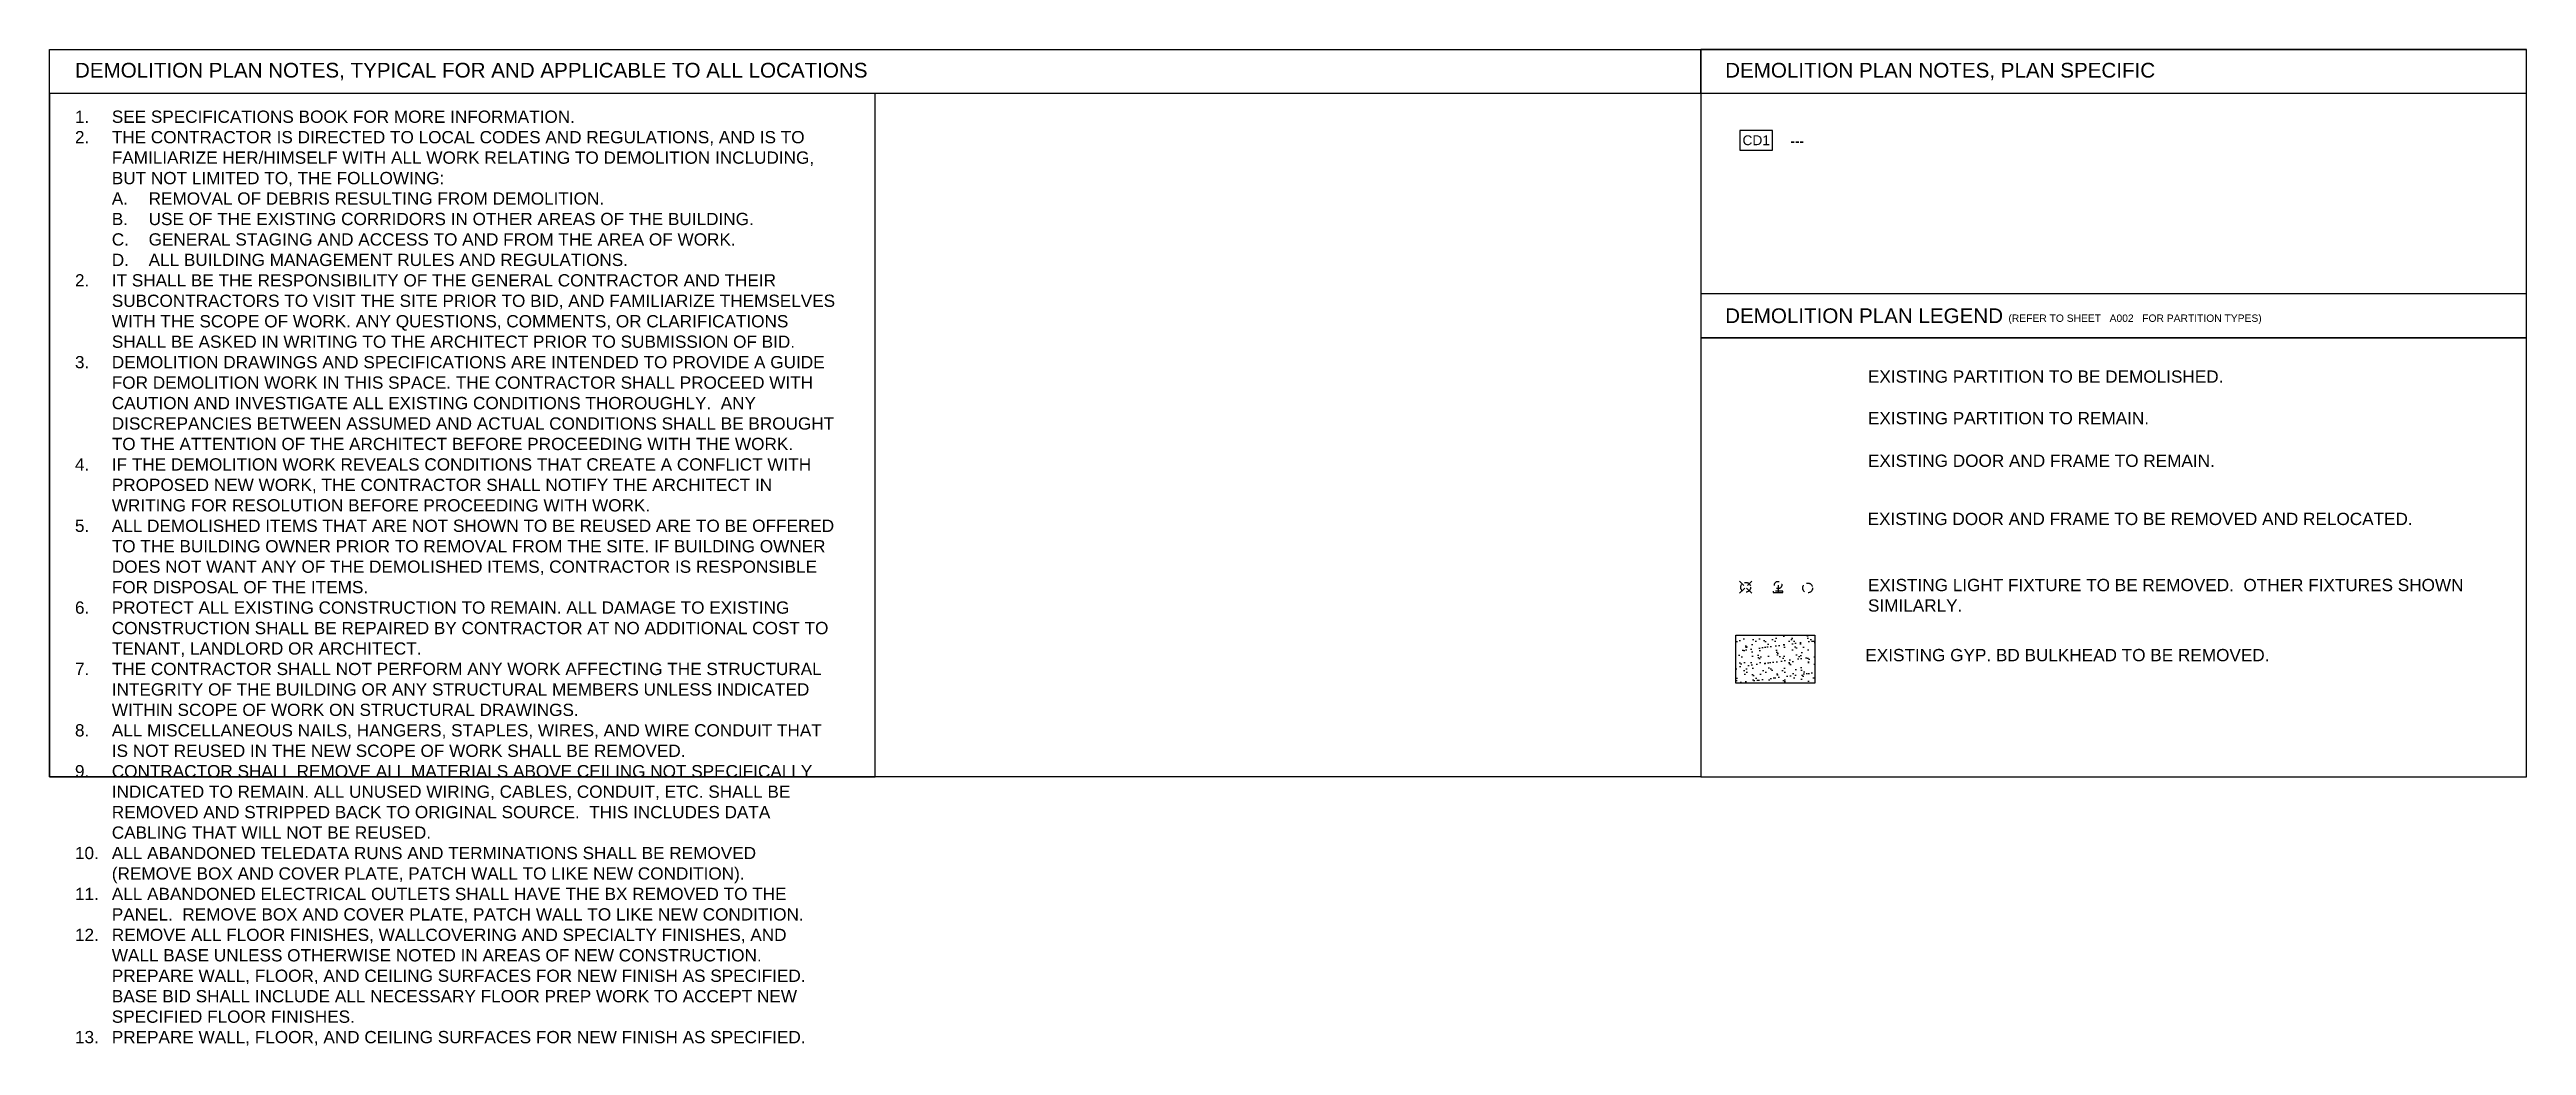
# Model space of a CAD drawing. Header units: inches. Extents: x 497 to 7224, y -2536 to 1098.
# Drawn here: x 5207 to 7224, y -2536 to -1724 of the extents above.
import ezdxf
from ezdxf.enums import TextEntityAlignment as Align

# ---------------------------------------------------------------- set-up
doc = ezdxf.new("R2010")
doc.units = ezdxf.units.IN
doc.header["$LTSCALE"] = 96
doc.header["$MEASUREMENT"] = 0
doc.linetypes.add('HIDDEN4', pattern=[0.09375, 0.0625, -0.03125])
for name, color, linetype in [('A-Anno-Demo', 7, 'Continuous'), ('A-Anno-Flor', 7, 'Continuous'), ('A-Anno-PwrS', 7, 'Continuous'), ('A-Lite-Demo', 4, 'HIDDEN4'), ('Legend 300$0$A-Anno-PwrS', 7, 'Continuous'), ('XREF', 7, 'Continuous')]:
    doc.layers.add(name, color=color, linetype=linetype)
doc.styles.add('Legend 300$0$XFINE_1-8', font='ARIALN.TTF', dxfattribs={"width": 0.8, "height": 8})
doc.styles.add('OTJ_Title1', font='swiss.ttf')
doc.styles.add('OTJ_Title2', font='swissl.ttf')
doc.styles.add('XFINE_0', font='swissl.ttf', dxfattribs={"width": 0.8})
doc.styles.add('XFINE_1-8', font='swissl.ttf', dxfattribs={"height": 10})

# ---------------------------------------------------------------- blocks, each defined once
blk = doc.blocks.new('multi-note')
at = {"color": 4}
blk.add_lwpolyline([(-1.67, -1), (1.67, -1), (1.67, 1), (-1.67, 1)], close=True, dxfattribs=at)
at = {"color": 0, "style": 'XFINE_0', "width": 0.8}
blk.add_attdef('MULTI-NOTE', text='', height=1, dxfattribs=at).set_placement((0, 0), align=Align.MIDDLE_CENTER)
blk = doc.blocks.new('inc_down')
for p, q in [((4.9, -4.9), (-4.9, 4.9)), ((-4.9, -4.9), (4.9, 4.9))]:
    blk.add_line(p, q)
blk.add_circle((0, 0), 4)

msp = doc.modelspace()

# ---------------------------------------------------------------- hatches: boundary and pattern name
at = {"layer": 'XREF'}
h = msp.add_hatch(dxfattribs=at)
h.set_pattern_fill('AR-SAND', color=256, scale=5)
h.paths.add_polyline_path([(6580.2, -2201.8), (6644.5, -2201.8), (6644.5, -2240.9), (6580.2, -2240.9)])

# ---------------------------------------------------------------- linework, layer by layer
at = {"layer": 'A-Anno-Demo'}
msp.add_lwpolyline([(6580.2, -2201.8), (6644.5, -2201.8), (6644.5, -2240.9), (6580.2, -2240.9)], close=True, dxfattribs=at)
at = {"layer": 'A-Anno-PwrS', "color": 5}
for points in [[(5206.7, -1724.4), (6551.6, -1724.4), (6551.6, -2317.3), (5206.7, -2317.3)], [(5206.7, -1724.4), (6551.6, -1724.4), (6551.6, -1760.4), (5206.7, -1760.4)], [(6551.6, -1959.5), (7224, -1959.5), (7224, -1724.4), (6551.6, -1724.4)], [(5206.7, -2317.3), (5879.1, -2317.3), (5879.1, -1760.4), (5206.7, -1760.4)], [(6551.6, -2317.3), (7224, -2317.3), (7224, -1959.5), (6551.6, -1959.5)]]:
    msp.add_lwpolyline(points, close=True, dxfattribs=at)
msp.add_lwpolyline([(7224, -1760.4), (6551.6, -1760.4), (6551.6, -1724.4), (7224, -1724.4)], dxfattribs=at)
at = {"layer": 'A-Lite-Demo'}
msp.add_line((6614.5, -2160.9), (6614.5, -2169.7), dxfattribs=at)
msp.add_lwpolyline([(6614.5, -2166.9), (6618.5, -2166.9), (6618.5, -2165.9), (6610.5, -2165.9), (6610.5, -2166.9)], close=True, dxfattribs=at)
for centre, radius in [((6614.5, -2160.9), 3), ((6638.6, -2163.3), 4)]:
    msp.add_circle(centre, radius, dxfattribs=at)
at = {"layer": 'Legend 300$0$A-Anno-PwrS', "color": 5}
msp.add_lwpolyline([(7224, -1923.5), (6551.6, -1923.5), (6551.6, -1959.5), (7224, -1959.5)], dxfattribs=at)

# ---------------------------------------------------------------- block references
at = {"layer": 'A-Anno-PwrS'}
ref = msp.add_blockref('multi-note', (6596.7, -1798.4), dxfattribs=dict(at, xscale=8, yscale=8, zscale=8))
ref.add_attrib('MULTI-NOTE', 'CD1', dxfattribs={"layer": '0', "color": 0, "height": 8, "style": 'XFINE_0'}).set_placement((6596.7, -1798.4), align=Align.MIDDLE_CENTER)
at = {"layer": 'A-Lite-Demo'}
msp.add_blockref('inc_down', (6588.1, -2162.7), dxfattribs=at)

# ---------------------------------------------------------------- texts
note = msp.add_mtext_static_columns([''] * 2, width=619.401, gutter_width=63.1, height=0, dxfattribs=dict(insert=(5227.4, -1774.2), char_height=10, attachment_point=1, style='XFINE_1-8'))
for column, words in zip([note] + note.columns.linked_columns, ['\\pi-30,l30,t30;1.^ISEE SPECIFICATIONS BOOK FOR MORE INFORMATION.\\P2.^ITHE CONTRACTOR IS DIRECTED TO LOCAL CODES AND REGULATIONS, AND IS TO FAMILIARIZE HER/HIMSELF WITH ALL WORK RELATING TO DEMOLITION INCLUDING, BUT NOT LIMITED TO, THE FOLLOWING:\\P\\pl60,t60;A.^IREMOVAL OF DEBRIS RESULTING FROM DEMOLITION.\\PB.^IUSE OF THE EXISTING CORRIDORS IN OTHER AREAS OF THE BUILDING.\\PC.^IGENERAL STAGING AND ACCESS TO AND FROM THE AREA OF WORK.\\PD.^IALL BUILDING MANAGEMENT RULES AND REGULATIONS.\\P\\pl30,t30;2.^IIT SHALL BE THE RESPONSIBILITY OF THE GENERAL CONTRACTOR AND THEIR SUBCONTRACTORS TO VISIT THE SITE PRIOR TO BID, AND FAMILIARIZE THEMSELVES WITH THE SCOPE OF WORK. ANY QUESTIONS, COMMENTS, OR CLARIFICATIONS SHALL BE ASKED IN WRITING TO THE ARCHITECT PRIOR TO SUBMISSION OF BID.\\P3.^IDEMOLITION DRAWINGS AND SPECIFICATIONS ARE INTENDED TO PROVIDE A GUIDE FOR DEMOLITION WORK IN THIS SPACE. THE CONTRACTOR SHALL PROCEED WITH CAUTION AND INVESTIGATE ALL EXISTING CONDITIONS THOROUGHLY.  ANY DISCREPANCIES BETWEEN ASSUMED AND ACTUAL CONDITIONS SHALL BE BROUGHT TO THE ATTENTION OF THE ARCHITECT BEFORE PROCEEDING WITH THE WORK.\\P4.^IIF THE DEMOLITION WORK REVEALS CONDITIONS THAT CREATE A CONFLICT WITH PROPOSED NEW WORK, THE CONTRACTOR SHALL NOTIFY THE ARCHITECT IN WRITING FOR RESOLUTION BEFORE PROCEEDING WITH WORK.\\P5.^IALL DEMOLISHED ITEMS THAT ARE NOT SHOWN TO BE REUSED ARE TO BE OFFERED TO THE BUILDING OWNER PRIOR TO REMOVAL FROM THE SITE. IF BUILDING OWNER DOES NOT WANT ANY OF THE DEMOLISHED ITEMS, CONTRACTOR IS RESPONSIBLE FOR DISPOSAL OF THE ITEMS.\\P6.^IPROTECT ALL EXISTING CONSTRUCTION TO REMAIN. ALL DAMAGE TO EXISTING CONSTRUCTION SHALL BE REPAIRED BY CONTRACTOR AT NO ADDITIONAL COST TO TENANT, LANDLORD OR ARCHITECT.\\P', '\\pi-30,l30,t30;7.^ITHE CONTRACTOR SHALL NOT PERFORM ANY WORK AFFECTING THE STRUCTURAL INTEGRITY OF THE BUILDING OR ANY STRUCTURAL MEMBERS UNLESS INDICATED WITHIN SCOPE OF WORK ON STRUCTURAL DRAWINGS. \\P8.^IALL MISCELLANEOUS NAILS, HANGERS, STAPLES, WIRES, AND WIRE CONDUIT THAT IS NOT REUSED IN THE NEW SCOPE OF WORK SHALL BE REMOVED.\\P9.^ICONTRACTOR SHALL REMOVE ALL MATERIALS ABOVE CEILING NOT SPECIFICALLY INDICATED TO REMAIN. ALL UNUSED WIRING, CABLES, CONDUIT, ETC. SHALL BE REMOVED AND STRIPPED BACK TO ORIGINAL SOURCE.  THIS INCLUDES DATA CABLING THAT WILL NOT BE REUSED.\\P10.^IALL ABANDONED TELEDATA RUNS AND TERMINATIONS SHALL BE REMOVED (REMOVE BOX AND COVER PLATE, PATCH WALL TO LIKE NEW CONDITION). \\P11.^IALL ABANDONED ELECTRICAL OUTLETS SHALL HAVE THE BX REMOVED TO THE PANEL.  REMOVE BOX AND COVER PLATE, PATCH WALL TO LIKE NEW CONDITION.\\P12.^IREMOVE ALL FLOOR FINISHES, WALLCOVERING AND SPECIALTY FINISHES, AND WALL BASE UNLESS OTHERWISE NOTED IN AREAS OF NEW CONSTRUCTION. PREPARE WALL, FLOOR, AND CEILING SURFACES FOR NEW FINISH AS SPECIFIED. BASE BID SHALL INCLUDE ALL NECESSARY FLOOR PREP WORK TO ACCEPT NEW SPECIFIED FLOOR FINISHES.\\P13.^IPREPARE WALL, FLOOR, AND CEILING SURFACES FOR NEW FINISH AS SPECIFIED.\\P']):
    column.text = words
at = {"layer": 'A-Anno-Demo', "char_height": 10, "width": 526.46, "attachment_point": 1, "style": 'XFINE_1-8'}
for s, insert in [('EXISTING DOOR AND FRAME TO REMAIN.', (6687.7, -2054.6)), ('EXISTING DOOR AND FRAME TO BE REMOVED AND RELOCATED.', (6687.4, -2102)), ('EXISTING LIGHT FIXTURE TO BE REMOVED.  OTHER FIXTURES SHOWN SIMILARLY. ', (6687.7, -2155.9)), ('EXISTING GYP. BD BULKHEAD TO BE REMOVED.', (6685.6, -2213))]:
    msp.add_mtext(s, dxfattribs=dict(at, insert=insert))
at = {"layer": 'A-Anno-Flor', "style": 'OTJ_Title2'}
msp.add_text('(REFER TO SHEET   A002   FOR PARTITION TYPES)', height=6, dxfattribs=at).set_placement((6802.1, -1946.4))
at = {"layer": 'A-Anno-Flor', "attachment_point": 1}
for s, insert, char_height, width, style in [('DEMOLITION PLAN NOTES, TYPICAL FOR AND APPLICABLE TO ALL LOCATIONS', (5227.4, -1735.3), 12, 836.833, 'OTJ_Title1'), ('DEMOLITION PLAN LEGEND', (6571.4, -1935.4), 12, 240.458, 'OTJ_Title1'), ('EXISTING PARTITION TO BE DEMOLISHED.', (6687.7, -1986), 10, 540.348, 'XFINE_1-8'), ('EXISTING PARTITION TO REMAIN.', (6687.7, -2019.9), 10, 540.348, 'XFINE_1-8')]:
    msp.add_mtext(s, dxfattribs=dict(at, insert=insert, char_height=char_height, width=width, style=style))
at = {"layer": 'A-Anno-PwrS', "insert": (6571.4, -1735.3), "char_height": 12, "width": 397.349, "attachment_point": 1, "style": 'OTJ_Title1'}
msp.add_mtext('DEMOLITION PLAN NOTES, PLAN SPECIFIC', dxfattribs=at)
at = {"layer": 'Legend 300$0$A-Anno-PwrS', "insert": (6624.5, -1793.8), "char_height": 10, "width": 568.444, "attachment_point": 1, "style": 'Legend 300$0$XFINE_1-8'}
msp.add_mtext('{\\fArial|b0|i0|c0|p34;---}', dxfattribs=at)

doc.saveas('drawing.dxf')
